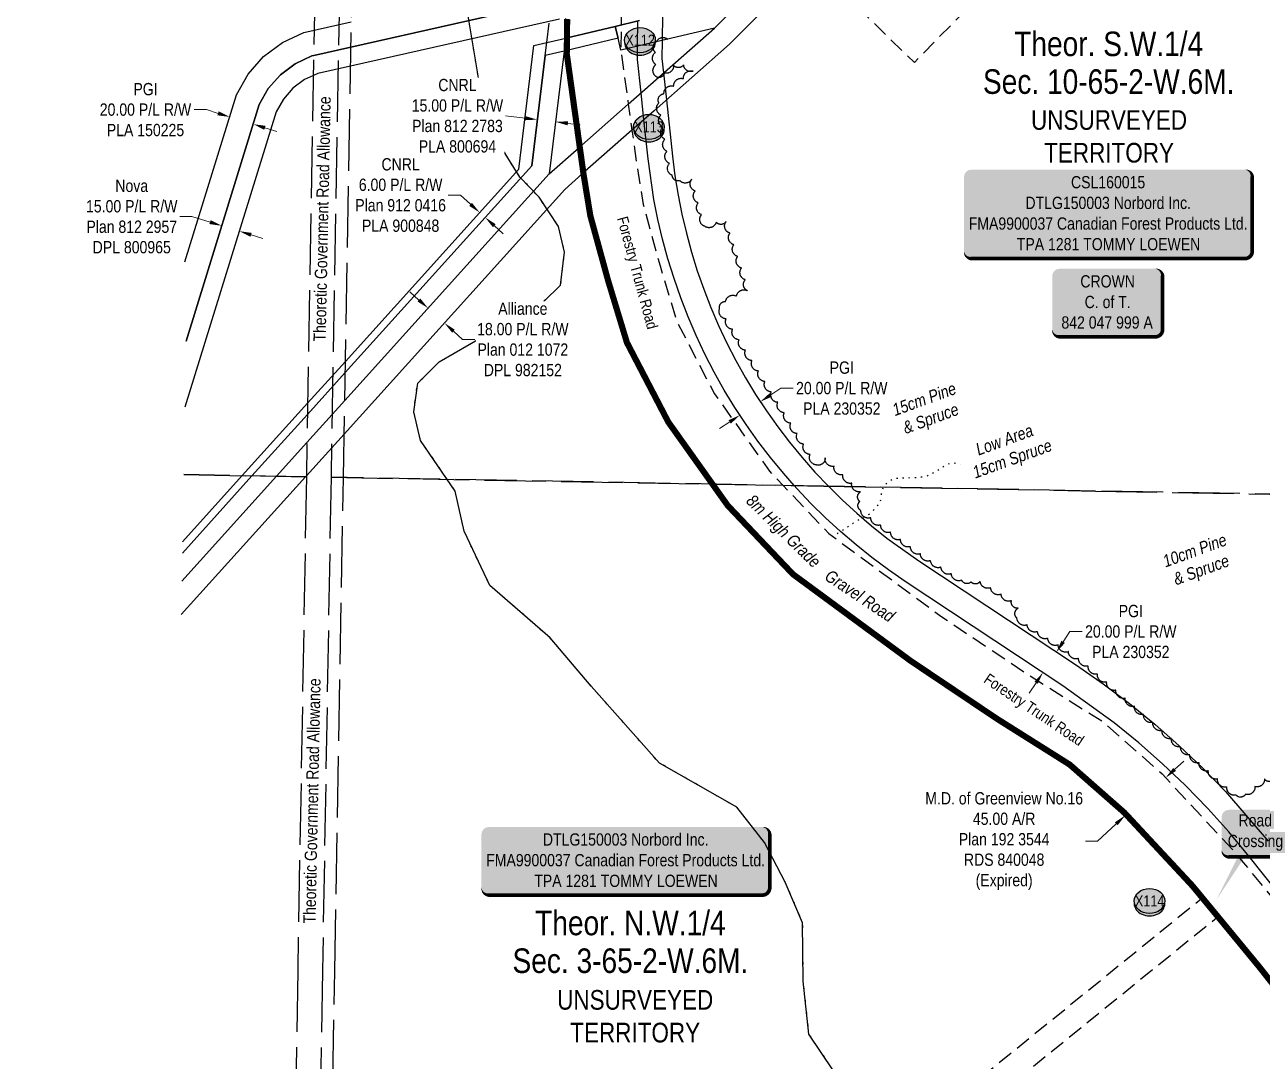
# Model space of a CAD drawing. Extents: x 405326 to 424052, y 6044755 to 6062236.
# Drawn here: x 420511 to 421519, y 6050872 to 6051717 of the extents above; entities that cross this region are included whole.
import ezdxf
from ezdxf.enums import TextEntityAlignment as Align

# ---------------------------------------------------------------- set-up
doc = ezdxf.new("R2010")
doc.units = 0
doc.header["$LTSCALE"] = 5
for name, pattern in [('0', [1, 1, 0]), ('foc-ACCESSROAD', [3.75, 2.5, -1.25]), ('foc-TOPO', [1, 0.2, -0.8]), ('foc-UNSURVEYED', [12.5, 10, -2.5]), ('foc-WHEELTRACKS', [2, 0.4, -1.6])]:
    doc.linetypes.add(name, pattern=pattern)
for name, color, linetype in [('AS-OWNER', 7, 'Continuous'), ('AS-SURFACE IMPACT', 7, 'Continuous'), ('C-SYMBOL', 7, 'Continuous'), ('CG-NOTES', 7, 'Continuous'), ('F-AR', 190, 'foc-ACCESSROAD'), ('F-RW', 190, 'Continuous'), ('F-WS', 190, 'foc-ACCESSROAD'), ('L-ROAD-T', 7, 'Continuous'), ('L-UNS-T', 3, 'Continuous'), ('L-USEC', 7, 'foc-UNSURVEYED'), ('P-CROSSINGS', 250, 'Continuous'), ('P-PROPOSED', 10, 'Continuous'), ('T-BUSH', 110, '0'), ('T-BUSH-T', 110, 'Continuous'), ('T-VEGETATION CHANGE', 104, 'foc-TOPO'), ('T-WATER-P3', 160, 'foc-WHEELTRACKS')]:
    doc.layers.add(name, color=color, linetype=linetype)
for name, color, linetype, lineweight in [('F-AR-T', 190, 'Continuous', 9), ('F-RW-T', 190, 'Continuous', 9), ('T-TEXT', 48, 'Continuous', 18)]:
    doc.layers.add(name, color=color, linetype=linetype, lineweight=lineweight)
doc.styles.add('175L', font='ARIALN.TTF', dxfattribs={"height": 20})
doc.styles.add('80', font='ARIALN.TTF', dxfattribs={"height": 10})
doc.styles.add('80CG', font='ARIALN.TTF', dxfattribs={"height": 10})
doc.styles.add('80L', font='ARIALN.TTF', dxfattribs={"height": 10})
doc.styles.add('Crossing', font='ARIALN.TTF', dxfattribs={"height": 10})
doc.styles.add('foc-LtypeFont', font='ARIALN.TTF', dxfattribs={"height": 7.35})
doc.linetypes.add('foc-TOPO-flowdirection-NOLINE', pattern='A,0,[">",foc-LtypeFont,S=0.3,R=0,X=0,Y=-0.945],-20,[">",foc-LtypeFont,S=0.3,R=0,X=0,Y=-0.945],0', length=20)
doc.dimstyles.new('Compass 5 000', dxfattribs={"dimscale": 5, "dimtxt": 9, "dimasz": 2, "dimexe": 0.2, "dimexo": 0.0625, "dimgap": 0.5, "dimtad": 0, "dimtih": 1, "dimtoh": 1, "dimzin": 0, "dimdsep": 46, "dimtxsty": '80CG', "dimcen": 0.1, "dimse1": 1, "dimse2": 1, "dimclrd": 256, "dimclrt": 256, "dimaunit": 1, "dimadec": 4, "dimazin": 0, "dimtfac": 0.06, "dimtofl": 0, "dimtmove": 0, "dimatfit": 1, "dimfxl": 0.2, "dimtolj": 1, "dimtzin": 0, "dimlwd": -1, "dimarcsym": 0})

# ---------------------------------------------------------------- blocks, each defined once
blk = doc.blocks.new('*U529')
h = blk.add_hatch(color=255)
edge = h.paths.add_edge_path()
edge.add_line((-39, -28.5), (39, -28.5))
edge.add_arc((39, -22.5), 6, 270, 360)
edge.add_line((45, -22.5), (45, 21))
edge.add_arc((39, 21), 6, 0, 90)
edge.add_line((39, 27), (-39, 27))
edge.add_arc((-39, 21), 6, 90, 180)
edge.add_line((-45, 21), (-45, -22.5))
edge.add_arc((-39, -22.5), 6, 180, 270)
at = {"color": 14, "flags": 128}
blk.add_lwpolyline([(-39, -28.5, 3, 3, 0), (39, -28.5, 3, 3, 0.414214), (45, -22.5, 3, 3, 0), (45, 21, 3, 0, 0.414214), (39, 27, 0, 0, 0), (-39, 27, 0, 0, 0.414214), (-45, 21, 0, 0, 0), (-45, -22.5, 0, 3, 0.414214)], format="xyseb", close=True, dxfattribs=at)
at = {"color": 14, "style": '80'}
blk.add_attdef('ENTER_TEXT_001', (-26.8, -4.9), '', height=10, dxfattribs=at)
blk = doc.blocks.new('*D647')
at = {"layer": 'F-RW-T', "transparency": 16777216}
for p, q in [((421356.9, 6051213.8), (421362.4, 6051222.2)), ((421362.4, 6051222.2), (421372.4, 6051222.2)), ((421334.8, 6051180.5), (421329.3, 6051172.1))]:
    blk.add_line(p, q, dxfattribs=at)
for points in [[(421355.5, 6051214.7), (421358.3, 6051212.9), (421351.4, 6051205.5)], [(421333.5, 6051181.4), (421336.2, 6051179.6), (421340.4, 6051188.8)]]:
    blk.add_solid(points, dxfattribs=at)
at = {"layer": 'F-RW-T', "transparency": 16777216, "insert": (421412, 6051222.2), "char_height": 10, "attachment_point": 5, "style": '80CG'}
blk.add_mtext('\\A1;PGI\\P20.00 P/L R/W\\PPLA 230352', dxfattribs=at)
blk = doc.blocks.new('*D648')
at = {"layer": 'F-AR-T', "transparency": 16777216}
for p, q in [((421447.7, 6051109.9), (421455.1, 6051116.7)), ((421400.2, 6051065.6), (421385, 6051051.5)), ((421385, 6051051.5), (421375, 6051051.5))]:
    blk.add_line(p, q, dxfattribs=at)
for points in [[(421446.6, 6051111.1), (421448.9, 6051108.7), (421440.4, 6051103.1)], [(421399, 6051066.8), (421401.3, 6051064.4), (421407.5, 6051072.4)]]:
    blk.add_solid(points, dxfattribs=at)
at = {"layer": 'F-AR-T', "transparency": 16777216, "insert": (421308.8, 6051051.5), "char_height": 10, "attachment_point": 5, "style": '80CG'}
blk.add_mtext('\\A1;M.D. of Greenview No.16\\P45.00 A/R\\PPlan 192 3544\\PRDS 840048\\P(Expired)', dxfattribs=at)
blk = doc.blocks.new('*U629')
h = blk.add_hatch(color=255)
edge = h.paths.add_edge_path()
edge.add_line((-111.5, -28.5), (111.5, -28.5))
edge.add_arc((111.5, -22.5), 6, 270, 360)
edge.add_line((117.5, -22.5), (117.5, 21))
edge.add_arc((111.5, 21), 6, 0, 90)
edge.add_line((111.5, 27), (-111.5, 27))
edge.add_arc((-111.5, 21), 6, 90, 180)
edge.add_line((-117.5, 21), (-117.5, -22.5))
edge.add_arc((-111.5, -22.5), 6, 180, 270)
at = {"color": 44, "flags": 128}
blk.add_lwpolyline([(-111.5, -28.5, 3, 3, 0), (111.5, -28.5, 3, 3, 0.414214), (117.5, -22.5, 3, 3, 0), (117.5, 21, 3, 0, 0.414214), (111.5, 27, 0, 0, 0), (-111.5, 27, 0, 0, 0.414214), (-117.5, 21, 0, 0, 0), (-117.5, -22.5, 0, 3, 0.414214)], format="xyseb", close=True, dxfattribs=at)
at = {"color": 44, "style": '80'}
blk.add_attdef('ENTER_TEXT_001', (-36, -5), '', height=10, dxfattribs=at)
blk = doc.blocks.new('*D685')
at = {"layer": 'F-RW-T', "transparency": 16777216}
for p, q in [((421118.6, 6051415), (421126.9, 6051420.5)), ((421126.9, 6051420.5), (421136.9, 6051420.5)), ((421085.2, 6051393), (421076.8, 6051387.5))]:
    blk.add_line(p, q, dxfattribs=at)
for points in [[(421117.7, 6051416.4), (421119.5, 6051413.6), (421110.2, 6051409.5)], [(421084.2, 6051394.4), (421086.1, 6051391.6), (421093.5, 6051398.5)]]:
    blk.add_solid(points, dxfattribs=at)
at = {"layer": 'F-RW-T', "transparency": 16777216, "insert": (421176.5, 6051420.5), "char_height": 10, "attachment_point": 5, "style": '80CG'}
blk.add_mtext('\\A1;PGI\\P20.00 P/L R/W\\PPLA 230352', dxfattribs=at)
blk = doc.blocks.new('*D686')
at = {"layer": 'F-RW-T', "transparency": 16777216}
for p, q in [((420918.5, 6051640.5), (420902.4, 6051642.4)), ((420953.3, 6051636.2), (420963.2, 6051635))]:
    blk.add_line(p, q, dxfattribs=at)
for points in [[(420918.7, 6051642.1), (420918.3, 6051638.8), (420928.4, 6051639.3)], [(420953.5, 6051637.9), (420953.1, 6051634.6), (420943.3, 6051637.5)]]:
    blk.add_solid(points, dxfattribs=at)
at = {"layer": 'F-RW-T', "transparency": 16777216, "insert": (420863.3, 6051642.4), "char_height": 10, "attachment_point": 5, "style": '80CG', "bg_fill": 3, "box_fill_scale": 1.1, "bg_fill_color": 256, "bg_fill_true_color": 13158600, "bg_fill_transparency": 0}
blk.add_mtext('\\A1;CNRL\\P15.00 P/L R/W\\PPlan 812 2783\\PPLA 800694', dxfattribs=at)
blk = doc.blocks.new('*D687')
at = {"layer": 'F-RW-T', "transparency": 16777216}
for p, q in [((420865.7, 6051577.8), (420855.7, 6051577.8)), ((420874, 6051570.3), (420865.7, 6051577.8)), ((420893.3, 6051552.9), (420900.7, 6051546.2))]:
    blk.add_line(p, q, dxfattribs=at)
for points in [[(420875.1, 6051571.5), (420872.9, 6051569), (420881.4, 6051563.6)], [(420894.4, 6051554.1), (420892.2, 6051551.6), (420885.9, 6051559.6)]]:
    blk.add_solid(points, dxfattribs=at)
at = {"layer": 'F-RW-T', "transparency": 16777216, "insert": (420817, 6051577.8), "char_height": 10, "attachment_point": 5, "style": '80CG'}
blk.add_mtext('\\A1;CNRL\\P6.00 P/L R/W\\PPlan 912 0416\\PPLA 900848', dxfattribs=at)
blk = doc.blocks.new('*D689')
at = {"layer": 'F-RW-T', "transparency": 16777216}
for p, q in [((420831.9, 6051492.3), (420824.5, 6051499)), ((420860.1, 6051466.9), (420867.5, 6051460.2)), ((420867.5, 6051460.2), (420877.5, 6051460.2))]:
    blk.add_line(p, q, dxfattribs=at)
for points in [[(420833, 6051493.6), (420830.8, 6051491.1), (420839.4, 6051485.6)], [(420861.2, 6051468.1), (420859, 6051465.7), (420852.7, 6051473.6)]]:
    blk.add_solid(points, dxfattribs=at)
at = {"layer": 'F-RW-T', "transparency": 16777216, "insert": (420916.6, 6051460.2), "char_height": 10, "attachment_point": 5, "style": '80CG', "bg_fill": 3, "box_fill_scale": 1.1, "bg_fill_color": 256, "bg_fill_true_color": 13158600, "bg_fill_transparency": 0}
blk.add_mtext('\\A1;Alliance\\P18.00 P/L R/W\\PPlan 012 1072\\PDPL 982152', dxfattribs=at)
blk = doc.blocks.new('*U643')
h = blk.add_hatch(color=255)
edge = h.paths.add_edge_path()
edge.add_line((-111.5, -37), (111.5, -37))
edge.add_arc((111.5, -31), 6, 270, 360)
edge.add_line((117.5, -31), (117.5, 29.5))
edge.add_arc((111.5, 29.5), 6, 0, 90)
edge.add_line((111.5, 35.5), (-111.5, 35.5))
edge.add_arc((-111.5, 29.5), 6, 90, 180)
edge.add_line((-117.5, 29.5), (-117.5, -31))
edge.add_arc((-111.5, -31), 6, 180, 270)
at = {"color": 44, "flags": 128}
blk.add_lwpolyline([(-111.5, -37, 3, 3, 0), (111.5, -37, 3, 3, 0.414214), (117.5, -31, 3, 3, 0), (117.5, 29.5, 3, 0, 0.414214), (111.5, 35.5, 0, 0, 0), (-111.5, 35.5, 0, 0, 0.414214), (-117.5, 29.5, 0, 0, 0), (-117.5, -31, 0, 3, 0.414214)], format="xyseb", close=True, dxfattribs=at)
at = {"color": 44, "style": '80'}
blk.add_attdef('ENTER_TEXT_001', (-36, -5), '', height=10, dxfattribs=at)
blk = doc.blocks.new('*U1045')
h = blk.add_hatch(color=59)
edge = h.paths.add_edge_path()
edge.add_line((-21.5, -20), (21.5, -20))
edge.add_arc((21.5, -14), 6, 270, 360)
edge.add_line((27.5, -14), (27.5, 12.5))
edge.add_arc((21.5, 12.5), 6, 0, 90)
edge.add_line((21.5, 18.5), (-21.5, 18.5))
edge.add_arc((-21.5, 12.5), 6, 90, 180)
edge.add_line((-27.5, 12.5), (-27.5, -14))
edge.add_arc((-21.5, -14), 6, 180, 270)
at = {"color": 1, "flags": 128}
blk.add_lwpolyline([(-21.5, -20, 3, 3, 0), (21.5, -20, 3, 3, 0.414214), (27.5, -14, 3, 3, 0), (27.5, 12.5, 3, 0, 0.414214), (21.5, 18.5, 0, 0, 0), (-21.5, 18.5, 0, 0, 0.414214), (-27.5, 12.5, 0, 0, 0), (-27.5, -14, 0, 3, 0.414214)], format="xyseb", close=True, dxfattribs=at)
blk.add_lwpolyline([(-32.1, -55.6, 0, 7.5, 0), (0, 0, 0, 0, 0)], format="xyseb", dxfattribs=at)
at = {"color": 1, "style": '80'}
blk.add_attdef('ENTER_TEXT_001', (-36, -5), '', height=10, dxfattribs=at)
blk = doc.blocks.new('xing2')
h = blk.add_hatch(color=50)
h.dxf.hatch_style = 1
edge = h.paths.add_edge_path()
edge.add_ellipse((0, 0), major_axis=(-12.5, 0), ratio=0.816297, start_angle=0, end_angle=360)
h = blk.add_hatch(color=250)
h.dxf.hatch_style = 1
edge = h.paths.add_edge_path()
edge.add_ellipse((0, -2), major_axis=(-12.5, 0), ratio=0.816297, start_angle=0, end_angle=180)
edge.add_line((12.5, -2), (12.5, 0))
edge.add_ellipse((0, 0), major_axis=(-12.5, 0), ratio=0.816297, start_angle=0, end_angle=180, ccw=False)
edge.add_line((-12.5, 0), (-12.5, -2))
at = {"color": 250}
blk.add_ellipse((0, 0), major_axis=(-12.5, 0), ratio=0.816297, dxfattribs=at)
blk.add_ellipse((0, -2), major_axis=(-12.5, 0), ratio=0.816297, start_param=0, end_param=3.141593, dxfattribs=at)
at = {"color": 250, "style": 'Crossing'}
blk.add_attdef('CROSSING', text='', height=9, dxfattribs=at).set_placement((0.1, 0), align=Align.MIDDLE_CENTER)
at = {"color": 250, "style": 'Crossing', "flags": 1}
for tag, p in [('OWNER', (0.1, -12.5)), ('DESCRIPTION', (0.1, -25.8)), ('LOCATION', (0.1, -39.3)), ('DWG_REF', (0.1, -52.8))]:
    blk.add_attdef(tag, text='', height=9, dxfattribs=at).set_placement(p, align=Align.MIDDLE_CENTER)
blk = doc.blocks.new('*D1113')
at = {"layer": 'F-RW-T', "transparency": 16777216}
for p, q in [((420658.7, 6051647.4), (420648.7, 6051647.4)), ((420668.2, 6051644.4), (420658.7, 6051647.4)), ((420706.4, 6051632.6), (420716, 6051629.6))]:
    blk.add_line(p, q, dxfattribs=at)
for points in [[(420668.7, 6051646), (420667.7, 6051642.8), (420677.8, 6051641.5)], [(420706.9, 6051634.2), (420705.9, 6051631), (420696.9, 6051635.6)]]:
    blk.add_solid(points, dxfattribs=at)
at = {"layer": 'F-RW-T', "transparency": 16777216, "insert": (420609.1, 6051647.4), "char_height": 10, "attachment_point": 5, "style": '80CG'}
blk.add_mtext('\\A1;PGI\\P20.00 P/L R/W\\PPLA 150225', dxfattribs=at)
blk = doc.blocks.new('*D1114')
at = {"layer": 'F-RW-T', "transparency": 16777216}
for p, q in [((420647, 6051560.3), (420637, 6051560.3)), ((420661.7, 6051555.8), (420647, 6051560.3)), ((420695.1, 6051545.4), (420704.7, 6051542.5))]:
    blk.add_line(p, q, dxfattribs=at)
for points in [[(420662.2, 6051557.4), (420661.2, 6051554.2), (420671.3, 6051552.8)], [(420695.6, 6051547), (420694.7, 6051543.8), (420685.6, 6051548.4)]]:
    blk.add_solid(points, dxfattribs=at)
at = {"layer": 'F-RW-T', "transparency": 16777216, "insert": (420597.9, 6051560.3), "char_height": 10, "attachment_point": 5, "style": '80CG'}
blk.add_mtext('\\A1;Nova\\P15.00 P/L R/W\\PPlan 812 2957\\PDPL 800965', dxfattribs=at)

msp = doc.modelspace()

# ---------------------------------------------------------------- linework, layer by layer
at = {"layer": 'F-AR', "flags": 128}
for points in [[(420565.133, 6054689.347), (420587.934, 6054656.211), (420599.333, 6054639.645), (420634.781, 6054588.126), (420720.392, 6054463.715), (420792.07, 6054320.925), (420799.705, 6054305.715), (420820.577, 6054225.892), (420820.877, 6054224.748), (420853.15, 6053918.777), (420864.72, 6053779.569), (420895.054, 6053414.612), (420898.439, 6053373.889), (420899.156, 6053365.255), (420900.047, 6053354.534), (420900.368, 6053350.673), (420902.515, 6053324.714), (420909.226, 6053237.005), (420932.167, 6052983.938), (420934.907, 6052953.722), (420940.259, 6052894.686), (420951.317, 6052807.625), (420956.227, 6052704.309), (420956.276, 6052703.282), (420957.225, 6052683.265), (420957.557, 6052676.259), (420958.221, 6052662.27), (420958.269, 6052661.245), (420958.744, 6052651.236), (420959.909, 6052626.669), (420964.724, 6052560.178), (420966.169, 6052540.232), (420967.253, 6052525.272), (420968.697, 6052505.325), (420978.312, 6052372.568), (420977.441, 6052337.58), (420973.827, 6052192.616), (420974.164, 6052148.536), (420975.441, 6051981.308), (420992.598, 6051788.67), (420994.389, 6051768.553), (420996.235, 6051747.828), (420996.967, 6051739.611), (420996.883, 6051732.168), (420996.705, 6051716.419), (420996.473, 6051695.818), (421002.558, 6051651.953), (421005.517, 6051630.62), (421009.61, 6051601.115), (421014.665, 6051570.242), (421028.365, 6051520.295), (421042.304, 6051474.374), (421072.686, 6051416.005), (421117.568, 6051352.958), (421128.657, 6051341.271), (421165.885, 6051302.057), (421258.061, 6051234.218), (421326.919, 6051188.025), (421388.608, 6051149.177), (421437.441, 6051106.263), (421495.349, 6051044.034), (421527.91, 6051004.542), (421540.735, 6050988.988), (421550.88, 6050976.684), (421556.971, 6050968.961), (421607.973, 6050904.301), (421793.212, 6050673.46), (421877.878, 6050568.048), (421905.92, 6050522.765), (421914.453, 6050508.996), (421947.205, 6050453.985), (421963.961, 6050419.556), (422000.874, 6050313.741), (422041.274, 6050144.601), (422043.35, 6050136.172), (422048.388, 6050115.707), (422075.533, 6050005.451), (422147.785, 6049713.869), (422101.272, 6049714.707), (422031.839, 6049994.694), (421997.543, 6050133.995), (421957.637, 6050301.071), (421922.345, 6050402.24), (421907.573, 6050432.593), (421875.99, 6050485.637), (421852.392, 6050523.731), (421841.072, 6050542.015), (421758.123, 6050645.289), (421572.761, 6050876.285), (421555.744, 6050897.859), (421515.851, 6050948.435), (421504.104, 6050962.682), (421491.278, 6050978.237), (421461.488, 6051014.368), (421406.04, 6051073.955), (421361.597, 6051113.01), (421302.39, 6051150.294), (421232.178, 6051197.397), (421135.998, 6051268.183), (421082.749, 6051324.279), (421069.897, 6051342.329), (421034.215, 6051392.456), (421000.461, 6051457.305), (420985.13, 6051507.806), (420970.642, 6051560.629), (420965.009, 6051595.059), (420962.076, 6051616.205), (420951.381, 6051692.947), (420951.41, 6051695.397), (420951.542, 6051705.486), (420951.713, 6051721.163), (420951.726, 6051722.247), (420951.909, 6051737.839), (420950.119, 6051757.935), (420948.325, 6051778.082), (420942.601, 6051842.348), (420942.071, 6051848.299), (420940.718, 6051863.494), (420930.419, 6051979.135), (420929.161, 6052149.346), (420928.835, 6052193.402), (420932.457, 6052338.701), (420933.329, 6052373.689), (420922.47, 6052521.992), (420921.374, 6052536.952), (420919.914, 6052556.897), (420914.962, 6052624.537), (420913.944, 6052645.99), (420913.469, 6052656), (420912.757, 6052671.013), (420912.425, 6052678.019), (420911.476, 6052698.036), (420911.28, 6052702.175), (420906.425, 6052804.36), (420895.537, 6052889.737), (420889.66, 6052954.534), (420886.919, 6052984.75), (420864.396, 6053233.093), (420857.659, 6053321.143), (420855.524, 6053346.954), (420853.658, 6053369.401), (420852.764, 6053380.156), (420852.046, 6053388.789), (420848.662, 6053429.513), (420819.5, 6053780.379), (420813.962, 6053847.008), (420808.348, 6053914.553), (420788.295, 6054104.673), (420776.483, 6054216.651), (420757.368, 6054289.755), (420681.568, 6054440.76), (420579.484, 6054589.107), (420559.562, 6054618.064), (420548.161, 6054634.632), (420517.598, 6054679.048), (420510.715, 6054690.316)], [(420629.748, 6050748.068), (420672.41, 6050741.574), (420729.4, 6050729.891), (420759.459, 6050723.728), (420801.635, 6050715.082), (421056.122, 6050674.068), (421245.774, 6050823.221), (421469.512, 6051004.636), (421482.309, 6050989.115), (421258.327, 6050807.501), (421061.599, 6050652.783), (420798.025, 6050695.288), (420759.102, 6050703.268), (420729.043, 6050709.429), (420668.875, 6050721.764), (420629.393, 6050727.774)]]:
    msp.add_lwpolyline(points, dxfattribs=at)
at = {"layer": 'F-RW'}
for points in [[(420638.739, 6051263.366), (420715.774, 6051348.711), (420740.676, 6051376.299), (420771.437, 6051410.379), (420938.117, 6051595.039), (420962.118, 6051616.236), (421002.558, 6051651.953), (421020.544, 6051667.84), (421072.668, 6051713.878), (421127.923, 6051769.866)], [(421140.857, 6051757.242), (421085.044, 6051700.822), (421023.505, 6051646.498), (421005.517, 6051630.62), (420965.024, 6051594.987), (420950.747, 6051582.273), (420770.96, 6051383.027), (420740.199, 6051348.935), (420739.613, 6051348.284), (420638.26, 6051235.959)], [(420642.147, 6051458.72), (420701.819, 6051651.53), (420709.138, 6051664.618), (420719.021, 6051675.893), (420731.034, 6051684.863), (420744.649, 6051691.132), (420746.175, 6051691.476), (420776.46, 6051698.301), (420945.391, 6051736.37)], [(420945.391, 6051736.37), (420776.46, 6051698.301), (420746.175, 6051691.476), (420744.649, 6051691.132), (420731.034, 6051684.863), (420719.021, 6051675.893), (420709.138, 6051664.618), (420701.819, 6051651.53), (420642.147, 6051458.72)], [(421011.595, 6051719.948), (420991.858, 6051715.27), (420951.58, 6051705.724), (420950.382, 6051695.153), (420938.117, 6051595.039), (420771.437, 6051410.379), (420740.676, 6051376.299), (420715.774, 6051348.711), (420638.739, 6051263.366)], [(420639.137, 6051286.188), (420695.894, 6051349.067), (420741.074, 6051399.12), (420771.836, 6051433.198), (420923.805, 6051601.562), (420934.738, 6051691.453), (420936.026, 6051702.037), (420937.956, 6051717.902)], [(420641.202, 6051523.309), (420683.336, 6051659.453), (420692.71, 6051676.217), (420705.369, 6051690.658), (420720.756, 6051702.148), (420738.198, 6051710.179), (420746.534, 6051712.057), (420776.82, 6051718.882)], [(420946.389, 6051721.05), (420776.191, 6051682.87), (420749.488, 6051676.851), (420745.891, 6051675.195), (420738.741, 6051671.903), (420729.259, 6051664.823), (420721.458, 6051655.922), (420715.678, 6051645.588), (420641.209, 6051404.97)], [(421532.99, 6051008.19), (421508.426, 6051038.997), (421491.933, 6051058.886), (421474.675, 6051078.115), (421456.679, 6051096.654), (421437.972, 6051114.476), (421418.582, 6051131.553), (421398.54, 6051147.858), (421356.621, 6051178.058), (421228.195, 6051263.094), (421214.478, 6051272.526), (421201.102, 6051282.434), (421188.083, 6051292.805), (421175.435, 6051303.628), (421163.176, 6051314.888), (421151.32, 6051326.572), (421139.882, 6051338.666), (421137.725, 6051341.108), (421128.875, 6051351.154), (421118.315, 6051364.021), (421108.212, 6051377.251), (421098.581, 6051390.828), (421089.434, 6051404.735), (421080.78, 6051418.954), (421072.631, 6051433.469), (421064.997, 6051448.262), (421057.888, 6051463.313), (421051.312, 6051478.604), (421045.277, 6051494.118), (421039.791, 6051509.834), (421034.861, 6051525.733), (421030.492, 6051541.795), (421026.69, 6051558.001), (421023.461, 6051574.331), (421018.731, 6051607.28), (421015.27, 6051639.228), (421012.901, 6051661.089), (421009.966, 6051688.18), (421010.115, 6051699.052), (421010.397, 6051719.665)], [(421030.452, 6051724.418), (421030.171, 6051703.805), (421029.97, 6051689.065), (421031.245, 6051677.291), (421033.614, 6051655.422), (421038.597, 6051609.432), (421040.585, 6051593.612), (421043.127, 6051577.872), (421046.22, 6051562.231), (421049.861, 6051546.708), (421054.046, 6051531.323), (421058.768, 6051516.094), (421064.023, 6051501.041), (421069.803, 6051486.181), (421076.101, 6051471.534), (421082.911, 6051457.117), (421090.222, 6051442.949), (421098.028, 6051429.045), (421106.316, 6051415.426), (421115.078, 6051402.105), (421124.303, 6051389.101), (421133.98, 6051376.428), (421144.095, 6051364.103), (421154.637, 6051352.142), (421165.594, 6051340.607), (421176.949, 6051329.367), (421188.691, 6051318.581), (421200.805, 6051308.214), (421213.276, 6051298.28), (421239.226, 6051279.756), (421367.652, 6051194.719), (421389.551, 6051179.584), (421410.841, 6051163.605), (421431.491, 6051146.806), (421451.467, 6051129.212), (421470.741, 6051110.851), (421489.282, 6051091.751), (421524.054, 6051051.449)], [(420639.296, 6051295.325), (420687.936, 6051349.21), (420741.234, 6051408.253), (420771.994, 6051442.33), (420913.425, 6051599.013), (420925.656, 6051699.579), (420936.026, 6051702.037), (420948.074, 6051704.892), (420951.58, 6051705.724), (420991.858, 6051715.27), (420994.168, 6051705.539), (420950.381, 6051695.153), (420934.738, 6051691.453), (420923.805, 6051601.562), (420771.835, 6051433.198), (420741.074, 6051399.12), (420695.894, 6051349.067), (420639.137, 6051286.188)]]:
    msp.add_lwpolyline(points, dxfattribs=at)
at = {"layer": 'F-RW', "flags": 128}
msp.add_lwpolyline([(421127.923, 6051769.866), (421072.668, 6051713.878), (421015.933, 6051700.43), (420996.473, 6051695.818), (420994.168, 6051705.539), (420991.858, 6051715.27), (421011.595, 6051719.948)], dxfattribs=at)
at = {"layer": 'F-WS', "flags": 128}
msp.add_lwpolyline([(421270.675, 6051821.976), (421320.816, 6051773.05), (421235.617, 6051685.736), (421151.406, 6051767.907), (421148.304, 6051770.934), (421183.92, 6051807.434), (421174.279, 6051816.838), (421188.326, 6051831.074), (421197.887, 6051821.748), (421233.503, 6051858.248), (421237.199, 6051854.637), (421256.367, 6051835.937), (421270.675, 6051821.976)], close=True, dxfattribs=at)
at = {"layer": 'L-USEC'}
for p, q in [((420747.203, 6051750.383), (420740.187, 6051348.274)), ((420767.308, 6051750.033), (420760.292, 6051347.923)), ((420770.343, 6051347.731), (420777.36, 6051749.843)), ((420740.187, 6051348.274), (420640.252, 6051350.071)), ((420640.252, 6051350.071), (420740.187, 6051348.274)), ((420740.187, 6051348.274), (420733.174, 6050946.165)), ((420760.292, 6051347.923), (420753.278, 6050945.814)), ((420760.292, 6051347.923), (421161.777, 6051340.685)), ((421161.777, 6051340.685), (420760.292, 6051347.923)), ((420763.33, 6050945.622), (420770.343, 6051347.731)), ((421161.777, 6051340.685), (421383.269, 6051336.698)), ((421383.269, 6051336.698), (421161.777, 6051340.685)), ((421383.269, 6051336.698), (421563.264, 6051333.473)), ((421563.264, 6051333.473), (421383.269, 6051336.698)), ((420733.174, 6050946.165), (420726.158, 6050544.055)), ((420753.278, 6050945.814), (420746.263, 6050543.704)), ((420756.315, 6050543.511), (420763.33, 6050945.622))]:
    msp.add_line(p, q, dxfattribs=at)
at = {"layer": 'P-PROPOSED', "const_width": 4.998, "flags": 128}
msp.add_lwpolyline([(420952.712, 6051721.152), (420952.541, 6051705.474), (420952.41, 6051695.385), (420952.382, 6051693.01), (420963.066, 6051616.343), (420965.997, 6051595.208), (420971.62, 6051560.842), (420986.091, 6051508.084), (421001.391, 6051457.684), (421035.07, 6051392.979), (421070.711, 6051342.908), (421083.523, 6051324.916), (421136.662, 6051268.935), (421232.753, 6051198.215), (421302.935, 6051151.132), (421362.197, 6051113.814), (421406.737, 6051074.672), (421462.241, 6051015.027), (421492.05, 6050978.873), (421504.875, 6050963.318), (421516.63, 6050949.062), (421556.528, 6050898.478)], dxfattribs=at)
at = {"layer": 'T-BUSH', "flags": 128}
msp.add_lwpolyline([(422228.649, 6049679.408, -0.45435867), (422219.5, 6049678.532, -0.52056705), (422215.237, 6049685.4, -0.52056705), (422212.722, 6049695.074, -0.52056705), (422210.206, 6049704.748, -0.52056705), (422207.691, 6049714.421, -0.52056705), (422205.175, 6049724.095, -0.52056705), (422202.66, 6049733.769, -0.52056705), (422194.169, 6049732.903, -0.52056705), (422184.576, 6049730.094, -0.52056705), (422181.418, 6049738.973, -0.52056705), (422178.661, 6049748.58, -0.52056705), (422175.904, 6049758.188, -0.52056705), (422173.148, 6049767.796, -0.52056705), (422164.505, 6049767.249, -0.52056705), (422156.822, 6049768.316, -0.52056705), (422154.166, 6049777.953, -0.52056705), (422151.51, 6049787.589, -0.52056705), (422148.854, 6049797.225, -0.52056705), (422146.198, 6049806.861, -0.52056705), (422143.542, 6049816.497, -0.52056705), (422140.886, 6049826.133, -0.52056705), (422138.231, 6049835.769, -0.52056705), (422146.695, 6049838.798, -0.52056705), (422156.428, 6049841.073, -0.52056705), (422155.964, 6049849.777, -0.52056705), (422153.822, 6049859.54, -0.52056705), (422151.679, 6049869.303, -0.52056705), (422149.537, 6049879.066, -0.52056705), (422147.394, 6049888.829, -0.52056705), (422142.167, 6049894.692, -0.52056705), (422133.945, 6049896.752, -0.52056705), (422131.869, 6049906.53, -0.52056705), (422129.794, 6049916.307, -0.52056705), (422127.718, 6049926.085, -0.52056705), (422125.643, 6049935.862, -0.52056705), (422117.164, 6049939.654, -0.52056705), (422112.809, 6049947.295, -0.52056705), (422110.744, 6049957.075, -0.52056705), (422108.678, 6049966.854, -0.52056705), (422106.612, 6049976.634, -0.52056705), (422105.36, 6049986.01, -0.52056705), (422114.399, 6049990.276, -0.52056705), (422123.438, 6049994.542, -0.52056705), (422120.71, 6050003.486, -0.52056705), (422117.066, 6050012.794, -0.52056705), (422113.422, 6050022.101, -0.52056705), (422109.778, 6050031.409, -0.52056705), (422102.639, 6050034.444, -0.52056705), (422092.807, 6050032.645, -0.52056705), (422089.287, 6050041.071, -0.52056705), (422086.489, 6050050.667, -0.52056705), (422083.691, 6050060.263, -0.52056705), (422080.894, 6050069.859, -0.52056705), (422078.096, 6050079.455, -0.52056705), (422075.298, 6050089.05, -0.52056705), (422072.5, 6050098.646, -0.52056705), (422071.16, 6050107.81, -0.52056705), (422078.785, 6050103.396, -0.52056705), (422085.446, 6050105.385, -0.52056705), (422091.445, 6050113.381, -0.52056705), (422092.983, 6050122.149, -0.52056705), (422090.056, 6050131.706, -0.52056705), (422087.128, 6050141.263, -0.52056705), (422084.2, 6050150.82, -0.52056705), (422078.735, 6050155.519, -0.52056705), (422071.155, 6050155.89, -0.52056705), (422068.869, 6050165.621, -0.52056705), (422066.583, 6050175.351, -0.52056705), (422064.296, 6050185.082, -0.52056705), (422062.01, 6050194.812, -0.52056705), (422059.724, 6050204.542, -0.52056705), (422057.437, 6050214.273, -0.52056705), (422064.624, 6050217.747, -0.52056705), (422065.378, 6050225.632, -0.52056705), (422063.33, 6050235.415, -0.52056705), (422061.282, 6050245.198, -0.52056705), (422059.235, 6050254.982, -0.52056705), (422054.365, 6050261.297, -0.52056705), (422045.934, 6050263.311, -0.52056705), (422043.52, 6050273.01, -0.52056705), (422041.106, 6050282.71, -0.52056705), (422038.692, 6050292.409, -0.52056705), (422036.278, 6050302.109, -0.52056705), (422033.864, 6050311.808, -0.52056705), (422031.45, 6050321.508, -0.52056705), (422029.036, 6050331.207, -0.52056705), (422026.622, 6050340.907, -0.52056705), (422024.208, 6050350.606, -0.52056705), (422028.001, 6050356.671, -0.52056705), (422037.641, 6050359.312, -0.52056705), (422047.282, 6050361.952, -0.52056705), (422046.912, 6050369.87, -0.52056705), (422043.644, 6050379.317, -0.52056705), (422040.376, 6050388.763, -0.52056705), (422037.108, 6050398.209, -0.52056705), (422033.84, 6050407.655, -0.52056705), (422030.572, 6050417.101, -0.52056705), (422026.43, 6050424.914, -0.52056705), (422016.758, 6050422.394, -0.52056705), (422007.296, 6050420.33, -0.52056705), (422002.955, 6050429.333, -0.52056705), (421998.613, 6050438.336, -0.52056705), (421994.271, 6050447.339, -0.52056705), (421989.917, 6050456.312, -0.52056705), (421980.469, 6050453.049, -0.52056705), (421971.883, 6050452.017, -0.52056705), (421967.08, 6050460.782, -0.52056705), (421962.276, 6050469.548, -0.52056705), (421957.473, 6050478.314, -0.52056705), (421952.67, 6050487.079, -0.52056705), (421947.866, 6050495.845, -0.52056705), (421943.063, 6050504.61, -0.52056705), (421949.602, 6050506.061, -0.52056705), (421959.568, 6050505.302, -0.52056705), (421962.553, 6050509.16, -0.52056705), (421957.955, 6050518.036, -0.52056705), (421953.357, 6050526.911, -0.52056705), (421948.689, 6050535.749, -0.52056705), (421943.97, 6050544.56, -0.52056705), (421939.251, 6050553.371, -0.52056705), (421934.531, 6050562.182, -0.52056705), (421925.514, 6050562.976, -0.52056705), (421917.123, 6050565.467, -0.52056705), (421911.281, 6050573.577, -0.52056705), (421905.438, 6050581.688, -0.52056705), (421899.596, 6050589.798, -0.52056705), (421893.754, 6050597.908, -0.52056705), (421887.912, 6050606.019, -0.52056705), (421882.07, 6050614.129, -0.52056705), (421876.038, 6050622.096, -0.52056705), (421869.82, 6050629.922, -0.52056705), (421863.602, 6050637.747, -0.52056705), (421857.383, 6050645.573, -0.52056705), (421851.165, 6050653.399, -0.52056705), (421844.947, 6050661.224, -0.52056705), (421838.729, 6050669.05, -0.52056705), (421832.51, 6050676.876, -0.52056705), (421826.292, 6050684.701, -0.52056705), (421820.074, 6050692.527, -0.52056705), (421813.856, 6050700.353, -0.52056705), (421807.637, 6050708.178, -0.52056705), (421801.419, 6050716.004, -0.52056705), (421795.201, 6050723.83, -0.52056705), (421788.983, 6050731.655, -0.52056705), (421782.764, 6050739.481, -0.52056705), (421776.546, 6050747.307, -0.52056705), (421770.328, 6050755.132, -0.52056705), (421764.11, 6050762.958, -0.52056705), (421757.891, 6050770.784, -0.52056705), (421751.673, 6050778.609, -0.52056705), (421745.455, 6050786.435, -0.52056705), (421739.237, 6050794.261, -0.52056705), (421733.018, 6050802.086, -0.52056705), (421726.8, 6050809.912, -0.52056705), (421720.582, 6050817.738, -0.52056705), (421714.364, 6050825.564, -0.52056705), (421708.145, 6050833.389, -0.52056705), (421701.927, 6050841.215, -0.52056705), (421695.709, 6050849.041, -0.52056705), (421689.491, 6050856.866, -0.52056705), (421683.272, 6050864.692, -0.52056705), (421677.054, 6050872.518, -0.52056705), (421670.836, 6050880.343, -0.52056705), (421664.618, 6050888.169, -0.52056705), (421658.399, 6050895.995, -0.52056705), (421652.181, 6050903.82, -0.52056705), (421645.963, 6050911.646, -0.52056705), (421639.745, 6050919.472, -0.52056705), (421633.526, 6050927.297, -0.52056705), (421627.308, 6050935.123, -0.52056705), (421621.09, 6050942.949, -0.52056705), (421614.871, 6050950.774, -0.52056705), (421608.653, 6050958.6, -0.52056705), (421602.435, 6050966.426, -0.52056705), (421596.217, 6050974.251, -0.52056705), (421589.998, 6050982.077, -0.52056705), (421583.78, 6050989.903, -0.52056705), (421577.562, 6050997.728, -0.52056705), (421571.344, 6051005.554, -0.52056705), (421565.125, 6051013.38, -0.52056705), (421558.907, 6051021.206, -0.52056705), (421552.689, 6051029.031, -0.52056705), (421549.659, 6051036.529, -0.52056705), (421557.34, 6051042.925, -0.52056705), (421565.022, 6051049.32, -0.52056705), (421567.328, 6051056.157, -0.52056705), (421560.792, 6051063.719, -0.52056705), (421554.255, 6051071.281, -0.52056705), (421547.719, 6051078.843, -0.52056705), (421541.182, 6051086.405, -0.52056705), (421534.646, 6051093.967, -0.52056705), (421528.109, 6051101.528, -0.52056705), (421520.962, 6051102.162, -0.52056705), (421513.202, 6051095.861, -0.52056705), (421505.442, 6051089.561, -0.52056705), (421497.784, 6051089.017, -0.52056705), (421490.253, 6051095.588, -0.52056705), (421482.721, 6051102.16, -0.52056705), (421475.19, 6051108.731, -0.52056705), (421467.658, 6051115.303, -0.52056705), (421460.127, 6051121.874, -0.52056705), (421452.595, 6051128.445, -0.52056705), (421445.064, 6051135.017, -0.52056705), (421437.532, 6051141.588, -0.52056705), (421430.001, 6051148.16, -0.52056705), (421422.469, 6051154.731, -0.52056705), (421414.938, 6051161.303, -0.52056705), (421407.406, 6051167.874, -0.52056705), (421399.874, 6051174.446, -0.52056705), (421392.343, 6051181.017, -0.52056705), (421384.811, 6051187.589, -0.52056705), (421377.28, 6051194.16, -0.52056705), (421369.495, 6051200.397, -0.52056705), (421361.12, 6051205.853, -0.52056705), (421352.745, 6051211.308, -0.52056705), (421344.37, 6051216.764, -0.52056705), (421335.995, 6051222.22, -0.52056705), (421327.62, 6051227.675, -0.52056705), (421319.244, 6051233.131, -0.52056705), (421320.103, 6051241.204, -0.52056705), (421314.776, 6051247.4, -0.52056705), (421306.274, 6051252.655, -0.52056705), (421297.771, 6051257.91, -0.52056705), (421289.269, 6051263.165, -0.52056705), (421281.895, 6051262.609, -0.52056705), (421274.19, 6051264.007, -0.52056705), (421265.741, 6051269.347, -0.52056705), (421257.292, 6051274.688, -0.52056705), (421248.843, 6051280.028, -0.52056705), (421240.516, 6051285.55, -0.52056705), (421232.432, 6051291.428, -0.52056705), (421224.348, 6051297.306, -0.52056705), (421216.264, 6051303.185, -0.52056705), (421208.18, 6051309.063, -0.52056705), (421200.096, 6051314.941, -0.52056705), (421192.012, 6051320.82, -0.52056705), (421191.119, 6051328.151, -0.52056705), (421191.818, 6051336.113, -0.52056705), (421184.596, 6051343.023, -0.52056705), (421177.374, 6051349.934, -0.52056705), (421170.153, 6051356.844, -0.52056705), (421162.931, 6051363.755, -0.52056705), (421155.883, 6051357.962, -0.52056705), (421150.623, 6051366.462, -0.52056705), (421145.363, 6051374.961, -0.52056705), (421140.103, 6051383.46, -0.52056705), (421134.843, 6051391.96, -0.52056705), (421129.583, 6051400.459, -0.52056705), (421124.323, 6051408.959, -0.52056705), (421119.063, 6051417.458, -0.52056705), (421113.802, 6051425.957, -0.52056705), (421108.542, 6051434.457, -0.52056705), (421103.282, 6051442.956, -0.52056705), (421098.022, 6051451.456, -0.52056705), (421092.762, 6051459.955, -0.52056705), (421087.502, 6051468.454, -0.52056705), (421082.242, 6051476.954, -0.52056705), (421076.982, 6051485.453, -0.52056705), (421081.746, 6051491.066, -0.52056705), (421090.721, 6051495.466, -0.52056705), (421099.695, 6051499.867, -0.52056705), (421097.855, 6051508.82, -0.52056705), (421094.729, 6051518.314, -0.52056705), (421091.603, 6051527.808, -0.52056705), (421088.477, 6051537.302, -0.52056705), (421085.351, 6051546.796, -0.52056705), (421082.226, 6051556.29, -0.52056705), (421074.214, 6051555.749, -0.52056705), (421064.813, 6051552.353, -0.52056705), (421062.124, 6051561.836, -0.52056705), (421059.523, 6051571.487, -0.52056705), (421056.921, 6051581.138, -0.52056705), (421054.32, 6051590.789, -0.52056705), (421044.409, 6051589.598, -0.52056705), (421038.331, 6051593.914, -0.52056705), (421036.019, 6051603.638, -0.52056705), (421034.001, 6051613.422, -0.52056705), (421032.354, 6051623.281, -0.52056705), (421030.707, 6051633.14, -0.52056705), (421029.06, 6051642.998, -0.52056705), (421027.413, 6051652.857, -0.52056705), (421031.587, 6051660.435, -0.52056705), (421039.492, 6051666.551, -0.52056705), (421047.398, 6051672.667, -0.52056705), (421055.304, 6051678.783, -0.52056705), (421047.61, 6051683.978, -0.52056705), (421039.451, 6051683.574, -0.52056705), (421031.734, 6051677.222, -0.52056705), (421025.464, 6051674.116, -0.52056705), (421025.029, 6051684.102, -0.52056705), (421024.594, 6051694.088, -0.52056705), (421025.639, 6051702.904, -0.52056705), (421034.644, 6051704.634)], format="xyb", dxfattribs=at)
at = {"layer": 'T-VEGETATION CHANGE', "flags": 128}
msp.add_lwpolyline([(421172.844, 6051301.946), (421188.281, 6051312.233), (421200.086, 6051318.587), (421207.956, 6051327.361), (421209.166, 6051336.438), (421211.285, 6051341.582), (421215.22, 6051344.91), (421219.155, 6051347.028), (421239.738, 6051347.935), (421246.095, 6051349.146), (421252.754, 6051352.474), (421256.992, 6051355.197), (421261.532, 6051358.223), (421266.98, 6051360.038), (421273.034, 6051358.525)], dxfattribs=at)
at = {"layer": 'T-WATER-P3', "flags": 128}
msp.add_lwpolyline([(422153.443, 6048939.968), (422158.227, 6048976.311), (422158.614, 6049015.176), (422149.791, 6049041.078), (422144.353, 6049050.037), (422142.095, 6049085.559), (422154.31, 6049100.625), (422163.59, 6049120.156), (422141.322, 6049189.779), (422154.601, 6049276.875), (422140.868, 6049312.393), (422100.396, 6049368.463), (422054.644, 6049368.82), (422016.731, 6049382.839), (421944.387, 6049459.823), (421917.088, 6049484.521), (421883.613, 6049501.048), (421858.348, 6049524.831), (421846.176, 6049561.85), (421839.819, 6049648.967), (421833.439, 6049680.012), (421853.801, 6049718.353), (421853.707, 6049740.263), (421812.115, 6049770.384), (421789.494, 6049796.407), (421778.008, 6049826.151), (421732.735, 6049838.076), (421726.001, 6049835.149), (421703.458, 6049842.214), (421697.782, 6049886.589), (421688.235, 6049925.546), (421664.048, 6049949.942), (421648.404, 6049984.214), (421636.613, 6050020.415), (421643.322, 6050110.649), (421623.916, 6050139.253), (421608.245, 6050174.139), (421608.225, 6050212.303), (421615.51, 6050253.726), (421586.87, 6050279.671), (421566.925, 6050308.484), (421538.405, 6050378.229), (421510.467, 6050401.428), (421489.412, 6050431.229), (421458.907, 6050500.588), (421393.903, 6050586.782), (421368.401, 6050611.81), (421348.961, 6050641.945), (421336.983, 6050678.092), (421320.626, 6050710.631), (421259.159, 6050751.523), (421230.619, 6050773.841), (421149.715, 6050894.138), (421145.136, 6050937.348), (421144.609, 6050984.86), (421130.442, 6051018.134), (421113.506, 6051050.216), (421091.042, 6051078.987), (421027.95, 6051115.067), (420972.283, 6051177.698), (420938.862, 6051216.954), (420889.657, 6051259.846), (420868.709, 6051303.907), (420861.529, 6051336.649), (420833.212, 6051377.914), (420827.724, 6051401.301), (420830.895, 6051424.648), (420848.295, 6051441.838), (420885.07, 6051463.004), (420898.883, 6051475.637), (420933.592, 6051491.227), (420947.409, 6051504.368), (420950.597, 6051531.272), (420945.606, 6051552.117), (420929.936, 6051576.057), (420914.228, 6051592.38), (420894.52, 6051623.956), (420882.977, 6051658.542), (420871.099, 6051728.681), (420866.376, 6051803.867), (420861.998, 6051845.531), (420854.441, 6051862.325), (420817.949, 6051898.548), (420671.257, 6051999.254), (420651.771, 6052010.301)], dxfattribs=at)
at = {"layer": 'T-WATER-P3', "linetype": 'foc-TOPO-flowdirection-NOLINE', "flags": 128}
msp.add_lwpolyline([(422153.443, 6048939.968), (422158.227, 6048976.311), (422158.614, 6049015.176), (422149.791, 6049041.078), (422144.353, 6049050.037), (422142.095, 6049085.559), (422154.31, 6049100.625), (422163.59, 6049120.156), (422141.322, 6049189.779), (422154.601, 6049276.875), (422140.868, 6049312.393), (422100.396, 6049368.463), (422054.644, 6049368.82), (422016.731, 6049382.839), (421944.387, 6049459.823), (421917.088, 6049484.521), (421883.613, 6049501.048), (421858.348, 6049524.831), (421846.176, 6049561.85), (421839.819, 6049648.967), (421833.439, 6049680.012), (421853.801, 6049718.353), (421853.707, 6049740.263), (421812.115, 6049770.384), (421789.494, 6049796.407), (421778.008, 6049826.151), (421732.735, 6049838.076), (421726.001, 6049835.149), (421703.458, 6049842.214), (421697.782, 6049886.589), (421688.235, 6049925.546), (421664.048, 6049949.942), (421648.404, 6049984.214), (421636.613, 6050020.415), (421643.322, 6050110.649), (421623.916, 6050139.253), (421608.245, 6050174.139), (421608.225, 6050212.303), (421615.51, 6050253.726), (421586.87, 6050279.671), (421566.925, 6050308.484), (421538.405, 6050378.229), (421510.467, 6050401.428), (421489.412, 6050431.229), (421458.907, 6050500.588), (421393.903, 6050586.782), (421368.401, 6050611.81), (421348.961, 6050641.945), (421336.983, 6050678.092), (421320.626, 6050710.631), (421259.159, 6050751.523), (421230.619, 6050773.841), (421149.715, 6050894.138), (421145.136, 6050937.348), (421144.609, 6050984.86), (421130.442, 6051018.134), (421113.506, 6051050.216), (421091.042, 6051078.987), (421027.95, 6051115.067), (420972.283, 6051177.698), (420938.862, 6051216.954), (420889.657, 6051259.846), (420868.709, 6051303.907), (420861.529, 6051336.649), (420833.212, 6051377.914), (420827.724, 6051401.301), (420830.895, 6051424.648), (420848.295, 6051441.838), (420885.07, 6051463.004), (420898.883, 6051475.637), (420933.592, 6051491.227), (420947.409, 6051504.368), (420950.597, 6051531.272), (420945.606, 6051552.117), (420929.936, 6051576.057), (420914.228, 6051592.38), (420894.52, 6051623.956), (420882.977, 6051658.542), (420871.099, 6051728.681), (420866.376, 6051803.867), (420861.998, 6051845.531), (420854.441, 6051862.325), (420817.949, 6051898.548), (420671.257, 6051999.254), (420651.771, 6052010.301)], dxfattribs=at)

# ---------------------------------------------------------------- block references
at = {"layer": 'AS-OWNER', "color": 5}
ref = msp.add_blockref('*U529', (421392.956, 6051490.784), dxfattribs=dict(at, xscale=0.999551, yscale=0.999551, zscale=0.999551))
ref.add_attrib('ENTER_TEXT_001', 'CROWN', (421370.906, 6051502.551), dxfattribs={"layer": '0', "color": 14, "height": 9.9955, "style": '80'})
ref.add_attrib('ENTER_TEXT_002', 'C. of T.', (421374.401, 6051485.714), dxfattribs={"layer": '0', "color": 14, "height": 9.9955, "style": '80'})
ref.add_attrib('ENTER_TEXT_003', '842 047 999 A', (421355.463, 6051469.014), dxfattribs={"layer": '0', "color": 14, "height": 9.99551, "style": '80'})
at = {"layer": 'AS-SURFACE IMPACT', "color": 1}
ref = msp.add_blockref('*U643', (421393.552, 6051563.052), dxfattribs=dict(at, xscale=0.999551, yscale=0.999551, zscale=0.999551))
ref.add_attrib('ENTER_TEXT_001', 'CSL160015', (421363.28, 6051583.305), dxfattribs={"layer": '0', "color": 44, "height": 9.9955, "style": '80'})
ref.add_attrib('ENTER_TEXT_002', 'DTLG150003 Norbord Inc.', (421326.144, 6051566.469), dxfattribs={"layer": '0', "color": 44, "height": 9.99551, "style": '80'})
ref.add_attrib('ENTER_TEXT_003', 'FMA9900037 Canadian Forest Products Ltd.', (421279.937, 6051549.632), dxfattribs={"layer": '0', "color": 44, "height": 9.99551, "style": '80'})
ref.add_attrib('ENTER_TEXT_004', 'TPA 1281 TOMMY LOEWEN', (421319.118, 6051532.796), dxfattribs={"layer": '0', "color": 44, "height": 9.99551, "style": '80'})
ref = msp.add_blockref('*U629', (421000.347, 6051035.954), dxfattribs=dict(at, xscale=0.999551, yscale=0.999551, zscale=0.999551))
ref.add_attrib('ENTER_TEXT_001', 'DTLG150003 Norbord Inc.', (420932.939, 6051047.789), dxfattribs={"layer": '0', "color": 44, "height": 9.99551, "style": '80'})
ref.add_attrib('ENTER_TEXT_002', 'FMA9900037 Canadian Forest Products Ltd.', (420886.732, 6051030.952), dxfattribs={"layer": '0', "color": 44, "height": 9.99551, "style": '80'})
ref.add_attrib('ENTER_TEXT_003', 'TPA 1281 TOMMY LOEWEN', (420925.913, 6051014.116), dxfattribs={"layer": '0', "color": 44, "height": 9.99551, "style": '80'})
at = {"layer": 'CG-NOTES'}
ref = msp.add_blockref('*U1045', (421513.465, 6051058.534), dxfattribs=dict(at, xscale=0.9990282348270094, yscale=0.9990282348270094, zscale=0.9990282348270094))
ref.add_attrib('ENTER_TEXT_001', 'Road', (421499.768, 6051063.421), dxfattribs={"layer": '0', "color": 1, "height": 9.9903, "style": '80'})
ref.add_attrib('ENTER_TEXT_002', 'Crossing', (421491.011, 6051046.594), dxfattribs={"layer": '0', "color": 1, "height": 9.9903, "style": '80'})
at = {"layer": 'P-CROSSINGS', "color": 5, "xscale": 0.999551, "yscale": 0.999551, "zscale": 0.999551}
for p, values in [((421012.061, 6051704.008), {'CROSSING': 'X112'}), ((421019.294, 6051633.351), {'CROSSING': 'X113'}), ((421427.269, 6051002.698), {'CROSSING': 'X114'})]:
    msp.add_blockref('xing2', p, dxfattribs=at).add_auto_attribs(values)

# ---------------------------------------------------------------- texts
at = {"layer": 'C-SYMBOL', "color": 3, "style": '175L'}
for s, p in [('Theor. S.W.1/4', (421393.995, 6051685.03)), ('Sec. 10-65-2-W.6M.', (421393.995, 6051654.282)), ('Theor. N.W.1/4', (421004.245, 6050968.768)), ('Sec. 3-65-2-W.6M.', (421004.245, 6050938.02))]:
    msp.add_text(s, height=19.99102, dxfattribs=at).set_placement(p, align=Align.BOTTOM_CENTER)
at = {"layer": 'L-ROAD-T', "style": '80L'}
for s, height, rotation, p in [('Theoretic Government Road Allowance', 9.99551, 88.813918, (420753.01, 6051558.373)), ('Forestry Trunk Road', 8.99283, 285.31143, (421010.036, 6051514.518)), ('Theoretic Government Road Allowance', 9.99551, 88.813918, (420744.739, 6051084.217)), ('Forestry Trunk Road', 8.99283, 326.143593, (421333.178, 6051158.614))]:
    msp.add_text(s, height=height, rotation=rotation, dxfattribs=at).set_placement(p, align=Align.MIDDLE_CENTER)
at = {"layer": 'L-UNS-T', "color": 3, "char_height": 15.99282, "attachment_point": 5, "style": '80L'}
for insert in [(421394.292, 6051625.532), (421008.153, 6050908.682)]:
    msp.add_mtext_dynamic_manual_height_columns('UNSURVEYED TERRITORY', width=126.35699, gutter_width=47.479, heights=[0], dxfattribs=dict(at, insert=insert))
at = {"layer": 'T-BUSH-T', "char_height": 9.9908, "attachment_point": 1, "rotation": 20, "style": '80L'}
for s, insert in [('\\pi7.13714;{\\fArial Narrow|b0|i1|c0|p34;15cm Pine \\P\\pi10.23797;& Spruce}', (421209.825, 6051404.652)), ('\\pi9.31113;{\\fArial Narrow|b0|i1|c0|p34;\\C48;Low Area\\C256; \\P\\pi0.45844;15cm Spruce}', (421275.83, 6051371.691)), ('\\pi7.13714;{\\fArial Narrow|b0|i1|c0|p34;10cm Pine \\P\\pi10.23797;& Spruce}', (421430.245, 6051281.344))]:
    msp.add_mtext_dynamic_manual_height_columns(s, width=66.36818, gutter_width=49.978, heights=[0], dxfattribs=dict(at, insert=insert))
at = {"layer": 'T-TEXT', "char_height": 9.9954, "attachment_point": 2, "style": '80L'}
for s, insert, width, rotation in [('{\\fArial Narrow|b0|i1|c0|p34;8m High Grade}', (421132.608, 6051307.694), 77.4586, 315.67364), ('{\\fArial Narrow|b0|i1|c0|p34;Gravel Road}', (421194.042, 6051255.492), 64.94049, 326.300278)]:
    msp.add_mtext(s, dxfattribs=dict(at, insert=insert, width=width, rotation=rotation))

# ---------------------------------------------------------------- dimensions: what is measured, and where the dimension line sits
at = {"layer": 'F-AR-T'}
dim = msp.add_linear_dim(base=(421407.476, 6051072.411), p1=(421439.301, 6051104.264), p2=(421406.36, 6051073.611), angle=222.939723, text='M.D. of Greenview No.16\\P45.00 A/R\\PPlan 192 3544\\PRDS 840048\\P(Expired)', dimstyle='Compass 5 000', dxfattribs=at)
dim.commit()
dim.dimension.update_dxf_attribs({"geometry": '*D648', "text_midpoint": (421308.849, 6051051.457), "dimtype": 161})
at = {"layer": 'F-RW-T', "color": 3}
dim = msp.add_aligned_dim(p1=(420696.873, 6051635.547), p2=(420677.767, 6051641.46), distance=-0.004, text='PGI\\P20.00 P/L R/W\\PPLA 150225', dimstyle='Compass 5 000', dxfattribs=at)
dim.commit()
dim.dimension.update_dxf_attribs({"geometry": '*D1113', "text_midpoint": (420609.123, 6051647.377)})
dim = msp.add_linear_dim(base=(420671.266, 6051552.809), p1=(420685.779, 6051548.98), p2=(420671.453, 6051553.413), angle=162.803598, text='Nova\\P15.00 P/L R/W\\PPlan 812 2957\\PDPL 800965', dimstyle='Compass 5 000', dxfattribs=at)
dim.commit()
dim.dimension.update_dxf_attribs({"geometry": '*D1114', "text_midpoint": (420597.889, 6051560.327), "dimtype": 161})
at = {"layer": 'F-RW-T'}
for p1, p2, distance, picture, middle in [((421093.804, 6051398.091), (421110.497, 6051409.07), 0.518, '*D685', (421176.461, 6051420.494)), ((421339.617, 6051189.317), (421350.649, 6051205.978), -0.9, '*D647', (421411.98, 6051222.157))]:
    dim = msp.add_aligned_dim(p1=p1, p2=p2, distance=distance, text='PGI\\P20.00 P/L R/W\\PPLA 230352', dimstyle='Compass 5 000', dxfattribs=at)
    dim.commit()
    dim.dimension.update_dxf_attribs({"geometry": picture, "text_midpoint": middle})

# ---------------------------------------------------------------- next in the draw order: dimensions: what is measured, and where the dimension line sits
dim = msp.add_linear_dim(base=(420928.391, 6051639.27), p1=(420945.902, 6051658.582), p2=(420930.961, 6051660.399), angle=173.065073, text='CNRL\\P15.00 P/L R/W\\PPlan 812 2783\\PPLA 800694', dimstyle='Compass 5 000', override={"dimtfill": 1}, dxfattribs=at)
dim.commit()
dim.dimension.update_dxf_attribs({"geometry": '*D686', "text_midpoint": (420863.307, 6051642.432), "dimtype": 161})

# ---------------------------------------------------------------- next in the draw order: dimensions: what is measured, and where the dimension line sits
dim = msp.add_linear_dim(base=(420881.432, 6051563.571), p1=(420868.726, 6051540.542), p2=(420864.273, 6051544.561), angle=137.928588, text='CNRL\\P6.00 P/L R/W\\PPlan 912 0416\\PPLA 900848', dimstyle='Compass 5 000', dxfattribs=at)
dim.commit()
dim.dimension.update_dxf_attribs({"geometry": '*D687', "text_midpoint": (420816.976, 6051577.762), "dimtype": 161})

# ---------------------------------------------------------------- next in the draw order: dimensions: what is measured, and where the dimension line sits
dim = msp.add_aligned_dim(p1=(420841.685, 6051488.203), p2=(420855.013, 6051476.177), distance=-3.475, text='Alliance\\P18.00 P/L R/W\\PPlan 012 1072\\PDPL 982152', dimstyle='Compass 5 000', override={"dimtfill": 1}, dxfattribs=at)
dim.commit()
dim.dimension.update_dxf_attribs({"geometry": '*D689', "text_midpoint": (420916.619, 6051460.198)})

doc.saveas('drawing.dxf')
